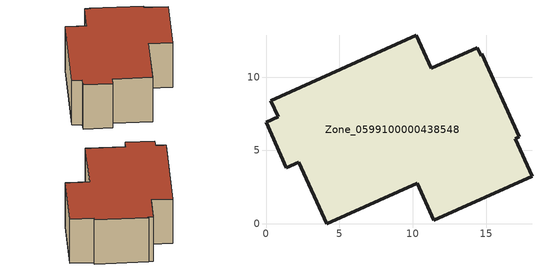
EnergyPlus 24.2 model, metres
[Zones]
Zone_0599100000438548
 floor ground (C_G): 16.96,5.79 18.11,3.26 11.43,0.24 10.28,2.78 4.13,0 2.23,4.2 1.4,3.82 0,6.91 0.82,7.28 0.33,8.38 10.24,12.85 11.26,10.59 14.38,12 14.64,11.46 14.69,11.57 17.24,5.92 z0
 wall outside (C_F): 11.26,10.59 10.24,12.85 0.33,8.38 0.82,7.28 0,6.91 1.4,3.82 2.23,4.2 4.13,0 10.28,2.78 11.43,0.24 18.11,3.26 16.96,5.79 17.24,5.92 14.69,11.57 14.64,11.46 14.38,12 11.26,10.59 z0:6.11
 roof outside (C_R): 14.69,11.57 14.64,11.46 14.38,12 11.26,10.59 10.24,12.85 0.33,8.38 0.82,7.28 0,6.91 1.4,3.82 2.23,4.2 4.13,0 10.28,2.78 11.43,0.24 18.11,3.26 16.96,5.79 17.24,5.92 z6.11
[BUILDING]
Pand.0599100000438548: North Axis=0; Terrain=City; Loads Convergence Tolerance Value=0.04; Temperature Convergence Tolerance Value=0.4; Solar Distribution=FullExterior; Maximum Number of Warmup Days=25; Minimum Number of Warmup Days=1
[Site:Location]
Rotterdam.The.Hague.AP_ZH_NLD Design_Conditions: Latitude=51.96; Longitude=4.45; Time Zone=1; Elevation=-4.5
[SITE:GROUNDTEMPERATURE:BUILDINGSURFACE]
18, 18, 18, 18, 18, 18, 18, 18, 18, 18, 18, 18
[MATERIAL] Thermal Absorptance=0.9; Solar Absorptance=0.7; Visible Absorptance=0.7
Name | Roughness | Thickness | Conductivity | Density | Specific Heat
G.D.2006-2014 | MediumSmooth | 0.15 | 0.06 | 540 | 1210
F.D.2006-2014 | Rough | 0.3 | 0.12 | 1920 | 840
R.D.2006-2014 | MediumRough | 0.2 | 0.08 | 1500 | 1000
[CONSTRUCTION]
C_G: G.D.2006-2014
C_F: F.D.2006-2014
C_R: R.D.2006-2014
[ZONE]
Zone_0599100000438548: Type=1; Multiplier=1; Ceiling Height=Autocalculate; Volume=Autocalculate; Floor Area=autocalculate; Part of Total Floor Area=Yes
[ZONEINFILTRATION:DESIGNFLOWRATE]
Infil_Zone_0599100000438548: Zone or ZoneList or Space or SpaceList=Zone_0599100000438548; Schedule=AlwaysOn; Design Flow Rate Calculation Method=Flow/Area; Flow Rate per Floor Area=0.0021; Constant Term Coefficient=1; Temperature Term Coefficient=0; Velocity Term Coefficient=0; Velocity Squared Term Coefficient=0
[HVACTEMPLATE:ZONE:IDEALLOADSAIRSYSTEM]
Zone_0599100000438548: Maximum Heating Supply Air Temperature=50; Minimum Cooling Supply Air Temperature=13; Maximum Heating Supply Air Humidity Ratio=0.0156; Minimum Cooling Supply Air Humidity Ratio=0.0077; Heating Limit=NoLimit; Cooling Limit=NoLimit; Dehumidification Control Type=ConstantSensibleHeatRatio; Cooling Sensible Heat Ratio=0.7; Dehumidification Setpoint=60; Humidification Control Type=None; Humidification Setpoint=30; Outdoor Air Method=None; Outdoor Air Flow Rate per Person=0.00944; Outdoor Air Flow Rate per Zone Floor Area=0; Outdoor Air Flow Rate per Zone=0; Demand Controlled Ventilation Type=None; Outdoor Air Economizer Type=NoEconomizer; Heat Recovery Type=None; Sensible Heat Recovery Effectiveness=0.7; Latent Heat Recovery Effectiveness=0.65
[ZONECONTROL:THERMOSTAT]
ThermostatControl_Zone_0599100000438548: Zone or ZoneList=Zone_0599100000438548; Control Type Schedule=DualSetpointControlType; Control 1=Thermostat_Zone_0599100000438548; Temperature Difference Between Cutout And Setpoint=0
[THERMOSTATSETPOINT:DUALSETPOINT]
Thermostat_Zone_0599100000438548: Heating Setpoint Temperature Schedule=HeatingSetpoint_Zone_0599100000438548; Cooling Setpoint Temperature Schedule=CoolingSetpoint_Zone_0599100000438548
[SCHEDULE:COMPACT]
HeatingSetpoint_Zone_0599100000438548: Through: 12/31, For: AllDays, Until: 24:00, 21
CoolingSetpoint_Zone_0599100000438548: Through: 12/31, For: AllDays, Until: 24:00, 24
DualSetpointControlType: Through: 12/31, For: AllDays, Until: 24:00, 4
AlwaysOn: Through: 12/31, For: AllDays, Until: 24:00, 1
